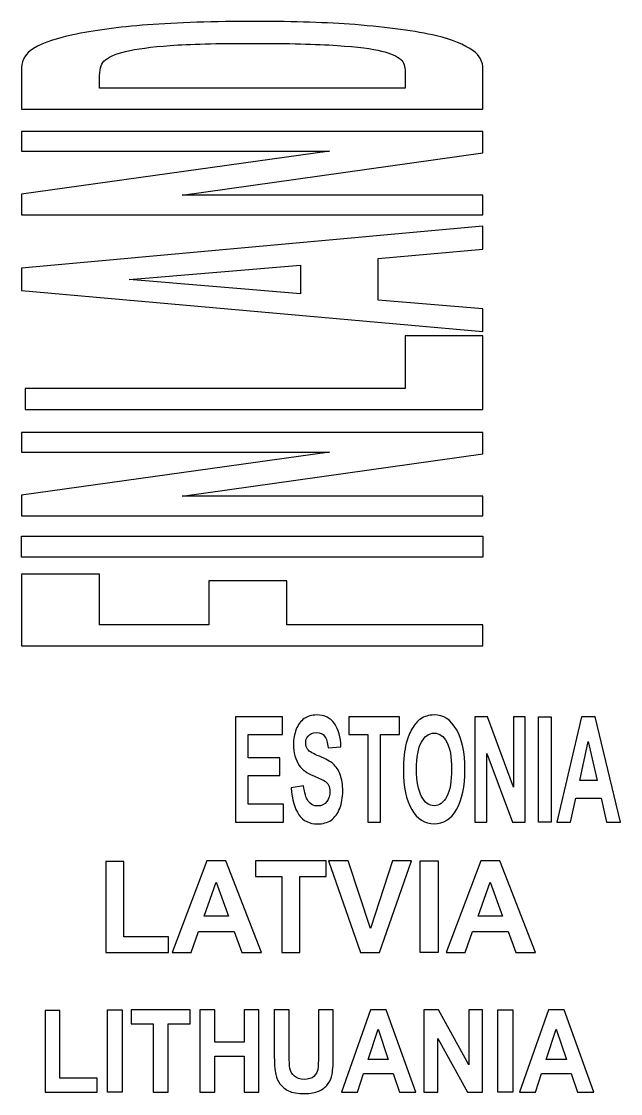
# Model space of a CAD drawing. Header units: centimetres. Extents: x -12.1 to 12.1, y -5 to 6.2.
# Drawn here: x -0.942 to -0.331, y 4.218 to 5.309 of the extents above; entities that cross this region are included whole.
import ezdxf

# ---------------------------------------------------------------- set-up
doc = ezdxf.new("R2010")
doc.units = ezdxf.units.CM
doc.header["$MEASUREMENT"] = 0
doc.layers.add('Layer 1', color=7, linetype='Continuous')

msp = doc.modelspace()

# ---------------------------------------------------------------- linework, layer by layer
at = {"layer": 'Layer 1', "color": 250}
for points, knots in [([(-0.94155, 5.21915), (-0.94155, 5.21915), (-0.94155, 5.25852), (-0.94155, 5.25852), (-0.94155, 5.25852), (-0.94155, 5.26741), (-0.93859, 5.27416), (-0.93259, 5.27879), (-0.93259, 5.27879), (-0.92447, 5.28508), (-0.91002, 5.29044), (-0.88929, 5.29489), (-0.88929, 5.29489), (-0.86855, 5.29937), (-0.84316, 5.30276), (-0.81314, 5.30509), (-0.81314, 5.30509), (-0.78312, 5.30741), (-0.74609, 5.30858), (-0.70206, 5.30858), (-0.70206, 5.30858), (-0.66339, 5.30858), (-0.63002, 5.3075), (-0.60203, 5.30532), (-0.60203, 5.30532), (-0.56781, 5.30263), (-0.54013, 5.29882), (-0.51896, 5.29388), (-0.51896, 5.29388), (-0.50291, 5.29015), (-0.49042, 5.28508), (-0.48145, 5.27873), (-0.48145, 5.27873), (-0.47481, 5.27398), (-0.47152, 5.26764), (-0.47152, 5.25969), (-0.47152, 5.25969), (-0.47152, 5.25969), (-0.47152, 5.21915), (-0.47152, 5.21915), (-0.47152, 5.21915), (-0.47152, 5.21915), (-0.94155, 5.21915), (-0.94155, 5.21915)], [0, 0, 0, 0, 0.0833333, 0.0833333, 0.0833333, 0.0833333, 0.1666667, 0.1666667, 0.1666667, 0.1666667, 0.25, 0.25, 0.25, 0.25, 0.3333333, 0.3333333, 0.3333333, 0.3333333, 0.4166667, 0.4166667, 0.4166667, 0.4166667, 0.5, 0.5, 0.5, 0.5, 0.5833333, 0.5833333, 0.5833333, 0.5833333, 0.6666667, 0.6666667, 0.6666667, 0.6666667, 0.75, 0.75, 0.75, 0.75, 0.8333333, 0.8333333, 0.8333333, 0.8333333, 1, 1, 1, 1]), ([(-0.86203, 5.24067), (-0.86203, 5.24067), (-0.55069, 5.24067), (-0.55069, 5.24067), (-0.55069, 5.24067), (-0.55069, 5.24067), (-0.55069, 5.25677), (-0.55069, 5.25677), (-0.55069, 5.25677), (-0.55069, 5.2628), (-0.55221, 5.26714), (-0.55521, 5.26979), (-0.55521, 5.26979), (-0.55906, 5.27328), (-0.56558, 5.27617), (-0.57475, 5.2785), (-0.57475, 5.2785), (-0.58395, 5.2808), (-0.59906, 5.28266), (-0.62014, 5.28412), (-0.62014, 5.28412), (-0.64117, 5.28561), (-0.66991, 5.2863), (-0.70625, 5.2863), (-0.70625, 5.2863), (-0.74259, 5.2863), (-0.77045, 5.28561), (-0.78993, 5.28412), (-0.78993, 5.28412), (-0.80935, 5.28266), (-0.82453, 5.28065), (-0.83542, 5.27804), (-0.83542, 5.27804), (-0.84631, 5.27541), (-0.85374, 5.27206), (-0.85758, 5.26804), (-0.85758, 5.26804), (-0.86055, 5.26505), (-0.86203, 5.25914), (-0.86203, 5.2504), (-0.86203, 5.2504), (-0.86203, 5.2504), (-0.86203, 5.24067), (-0.86203, 5.24067)], [0, 0, 0, 0, 0.0833333, 0.0833333, 0.0833333, 0.0833333, 0.1666667, 0.1666667, 0.1666667, 0.1666667, 0.25, 0.25, 0.25, 0.25, 0.3333333, 0.3333333, 0.3333333, 0.3333333, 0.4166667, 0.4166667, 0.4166667, 0.4166667, 0.5, 0.5, 0.5, 0.5, 0.5833333, 0.5833333, 0.5833333, 0.5833333, 0.6666667, 0.6666667, 0.6666667, 0.6666667, 0.75, 0.75, 0.75, 0.75, 0.8333333, 0.8333333, 0.8333333, 0.8333333, 1, 1, 1, 1]), ([(-0.47152, 5.11185), (-0.47152, 5.11185), (-0.94155, 5.11185), (-0.94155, 5.11185), (-0.94155, 5.11185), (-0.94155, 5.11185), (-0.94155, 5.13281), (-0.94155, 5.13281), (-0.94155, 5.13281), (-0.94155, 5.13281), (-0.62766, 5.17647), (-0.62766, 5.17647), (-0.62766, 5.17647), (-0.62766, 5.17647), (-0.94155, 5.17647), (-0.94155, 5.17647), (-0.94155, 5.17647), (-0.94155, 5.17647), (-0.94155, 5.19647), (-0.94155, 5.19647), (-0.94155, 5.19647), (-0.94155, 5.19647), (-0.47152, 5.19647), (-0.47152, 5.19647), (-0.47152, 5.19647), (-0.47152, 5.19647), (-0.47152, 5.17487), (-0.47152, 5.17487), (-0.47152, 5.17487), (-0.47152, 5.17487), (-0.77802, 5.13189), (-0.77802, 5.13189), (-0.77802, 5.13189), (-0.77802, 5.13189), (-0.47152, 5.13189), (-0.47152, 5.13189), (-0.47152, 5.13189), (-0.47152, 5.13189), (-0.47152, 5.11185), (-0.47152, 5.11185)], [0, 0, 0, 0, 0.0909091, 0.0909091, 0.0909091, 0.0909091, 0.1818182, 0.1818182, 0.1818182, 0.1818182, 0.2727273, 0.2727273, 0.2727273, 0.2727273, 0.3636364, 0.3636364, 0.3636364, 0.3636364, 0.4545455, 0.4545455, 0.4545455, 0.4545455, 0.5454545, 0.5454545, 0.5454545, 0.5454545, 0.6363636, 0.6363636, 0.6363636, 0.6363636, 0.7272727, 0.7272727, 0.7272727, 0.7272727, 0.8181818, 0.8181818, 0.8181818, 0.8181818, 1, 1, 1, 1]), ([(-0.47152, 5.10023), (-0.47152, 5.10023), (-0.47152, 5.07679), (-0.47152, 5.07679), (-0.47152, 5.07679), (-0.47152, 5.07679), (-0.5783, 5.06751), (-0.5783, 5.06751), (-0.5783, 5.06751), (-0.5783, 5.06751), (-0.5783, 5.02487), (-0.5783, 5.02487), (-0.5783, 5.02487), (-0.5783, 5.02487), (-0.47152, 5.01608), (-0.47152, 5.01608), (-0.47152, 5.01608), (-0.47152, 5.01608), (-0.47152, 4.99322), (-0.47152, 4.99322), (-0.47152, 4.99322), (-0.47152, 4.99322), (-0.94155, 5.03475), (-0.94155, 5.03475), (-0.94155, 5.03475), (-0.94155, 5.03475), (-0.94155, 5.05754), (-0.94155, 5.05754), (-0.94155, 5.05754), (-0.94155, 5.05754), (-0.47152, 5.10023), (-0.47152, 5.10023)], [0, 0, 0, 0, 0.1111111, 0.1111111, 0.1111111, 0.1111111, 0.2222222, 0.2222222, 0.2222222, 0.2222222, 0.3333333, 0.3333333, 0.3333333, 0.3333333, 0.4444444, 0.4444444, 0.4444444, 0.4444444, 0.5555556, 0.5555556, 0.5555556, 0.5555556, 0.6666667, 0.6666667, 0.6666667, 0.6666667, 0.7777778, 0.7777778, 0.7777778, 0.7777778, 1, 1, 1, 1]), ([(-0.65747, 5.06057), (-0.65747, 5.06057), (-0.83192, 5.0459), (-0.83192, 5.0459), (-0.83192, 5.0459), (-0.83192, 5.0459), (-0.65747, 5.03149), (-0.65747, 5.03149), (-0.65747, 5.03149), (-0.65747, 5.03149), (-0.65747, 5.06057), (-0.65747, 5.06057)], [0, 0, 0, 0, 0.25, 0.25, 0.25, 0.25, 0.5, 0.5, 0.5, 0.5, 1, 1, 1, 1]), ([(-0.47152, 4.91367), (-0.47152, 4.91367), (-0.93771, 4.91367), (-0.93771, 4.91367), (-0.93771, 4.91367), (-0.93771, 4.91367), (-0.93771, 4.93518), (-0.93771, 4.93518), (-0.93771, 4.93518), (-0.93771, 4.93518), (-0.55069, 4.93518), (-0.55069, 4.93518), (-0.55069, 4.93518), (-0.55069, 4.93518), (-0.55069, 4.98871), (-0.55069, 4.98871), (-0.55069, 4.98871), (-0.55069, 4.98871), (-0.47152, 4.98871), (-0.47152, 4.98871), (-0.47152, 4.98871), (-0.47152, 4.98871), (-0.47152, 4.91367), (-0.47152, 4.91367)], [0, 0, 0, 0, 0.1428571, 0.1428571, 0.1428571, 0.1428571, 0.2857143, 0.2857143, 0.2857143, 0.2857143, 0.4285714, 0.4285714, 0.4285714, 0.4285714, 0.5714286, 0.5714286, 0.5714286, 0.5714286, 0.7142857, 0.7142857, 0.7142857, 0.7142857, 1, 1, 1, 1]), ([(-0.47152, 4.80569), (-0.47152, 4.80569), (-0.94155, 4.80569), (-0.94155, 4.80569), (-0.94155, 4.80569), (-0.94155, 4.80569), (-0.94155, 4.82666), (-0.94155, 4.82666), (-0.94155, 4.82666), (-0.94155, 4.82666), (-0.62766, 4.87028), (-0.62766, 4.87028), (-0.62766, 4.87028), (-0.62766, 4.87028), (-0.94155, 4.87028), (-0.94155, 4.87028), (-0.94155, 4.87028), (-0.94155, 4.87028), (-0.94155, 4.89031), (-0.94155, 4.89031), (-0.94155, 4.89031), (-0.94155, 4.89031), (-0.47152, 4.89031), (-0.47152, 4.89031), (-0.47152, 4.89031), (-0.47152, 4.89031), (-0.47152, 4.86868), (-0.47152, 4.86868), (-0.47152, 4.86868), (-0.47152, 4.86868), (-0.77802, 4.8257), (-0.77802, 4.8257), (-0.77802, 4.8257), (-0.77802, 4.8257), (-0.47152, 4.8257), (-0.47152, 4.8257), (-0.47152, 4.8257), (-0.47152, 4.8257), (-0.47152, 4.80569), (-0.47152, 4.80569)], [0, 0, 0, 0, 0.0909091, 0.0909091, 0.0909091, 0.0909091, 0.1818182, 0.1818182, 0.1818182, 0.1818182, 0.2727273, 0.2727273, 0.2727273, 0.2727273, 0.3636364, 0.3636364, 0.3636364, 0.3636364, 0.4545455, 0.4545455, 0.4545455, 0.4545455, 0.5454545, 0.5454545, 0.5454545, 0.5454545, 0.6363636, 0.6363636, 0.6363636, 0.6363636, 0.7272727, 0.7272727, 0.7272727, 0.7272727, 0.8181818, 0.8181818, 0.8181818, 0.8181818, 1, 1, 1, 1]), ([(-0.94155, 4.76341), (-0.94155, 4.76341), (-0.47153, 4.76341), (-0.47153, 4.76341), (-0.47153, 4.76341), (-0.47153, 4.76341), (-0.47153, 4.78496), (-0.47153, 4.78496), (-0.47153, 4.78496), (-0.47153, 4.78496), (-0.94155, 4.78496), (-0.94155, 4.78496), (-0.94155, 4.78496), (-0.94155, 4.78496), (-0.94155, 4.76341), (-0.94155, 4.76341)], [0, 0, 0, 0, 0.2, 0.2, 0.2, 0.2, 0.4, 0.4, 0.4, 0.4, 0.6, 0.6, 0.6, 0.6, 1, 1, 1, 1]), ([(-0.47152, 4.67324), (-0.47152, 4.67324), (-0.94155, 4.67324), (-0.94155, 4.67324), (-0.94155, 4.67324), (-0.94155, 4.67324), (-0.94155, 4.74632), (-0.94155, 4.74632), (-0.94155, 4.74632), (-0.94155, 4.74632), (-0.86203, 4.74632), (-0.86203, 4.74632), (-0.86203, 4.74632), (-0.86203, 4.74632), (-0.86203, 4.69476), (-0.86203, 4.69476), (-0.86203, 4.69476), (-0.86203, 4.69476), (-0.75077, 4.69476), (-0.75077, 4.69476), (-0.75077, 4.69476), (-0.75077, 4.69476), (-0.75077, 4.73928), (-0.75077, 4.73928), (-0.75077, 4.73928), (-0.75077, 4.73928), (-0.67128, 4.73928), (-0.67128, 4.73928), (-0.67128, 4.73928), (-0.67128, 4.73928), (-0.67128, 4.69476), (-0.67128, 4.69476), (-0.67128, 4.69476), (-0.67128, 4.69476), (-0.47152, 4.69476), (-0.47152, 4.69476), (-0.47152, 4.69476), (-0.47152, 4.69476), (-0.47152, 4.67324), (-0.47152, 4.67324)], [0, 0, 0, 0, 0.0909091, 0.0909091, 0.0909091, 0.0909091, 0.1818182, 0.1818182, 0.1818182, 0.1818182, 0.2727273, 0.2727273, 0.2727273, 0.2727273, 0.3636364, 0.3636364, 0.3636364, 0.3636364, 0.4545455, 0.4545455, 0.4545455, 0.4545455, 0.5454545, 0.5454545, 0.5454545, 0.5454545, 0.6363636, 0.6363636, 0.6363636, 0.6363636, 0.7272727, 0.7272727, 0.7272727, 0.7272727, 0.8181818, 0.8181818, 0.8181818, 0.8181818, 1, 1, 1, 1]), ([(-0.72369, 4.49389), (-0.72369, 4.49389), (-0.72369, 4.6011), (-0.72369, 4.6011), (-0.72369, 4.6011), (-0.72369, 4.6011), (-0.67579, 4.6011), (-0.67579, 4.6011), (-0.67579, 4.6011), (-0.67579, 4.6011), (-0.67579, 4.58294), (-0.67579, 4.58294), (-0.67579, 4.58294), (-0.67579, 4.58294), (-0.71064, 4.58294), (-0.71064, 4.58294), (-0.71064, 4.58294), (-0.71064, 4.58294), (-0.71064, 4.55917), (-0.71064, 4.55917), (-0.71064, 4.55917), (-0.71064, 4.55917), (-0.67824, 4.55917), (-0.67824, 4.55917), (-0.67824, 4.55917), (-0.67824, 4.55917), (-0.67824, 4.54115), (-0.67824, 4.54115), (-0.67824, 4.54115), (-0.67824, 4.54115), (-0.71064, 4.54115), (-0.71064, 4.54115), (-0.71064, 4.54115), (-0.71064, 4.54115), (-0.71064, 4.51198), (-0.71064, 4.51198), (-0.71064, 4.51198), (-0.71064, 4.51198), (-0.6746, 4.51198), (-0.6746, 4.51198), (-0.6746, 4.51198), (-0.6746, 4.51198), (-0.6746, 4.49389), (-0.6746, 4.49389), (-0.6746, 4.49389), (-0.6746, 4.49389), (-0.72369, 4.49389), (-0.72369, 4.49389)], [0, 0, 0, 0, 0.0769231, 0.0769231, 0.0769231, 0.0769231, 0.1538462, 0.1538462, 0.1538462, 0.1538462, 0.2307692, 0.2307692, 0.2307692, 0.2307692, 0.3076923, 0.3076923, 0.3076923, 0.3076923, 0.3846154, 0.3846154, 0.3846154, 0.3846154, 0.4615385, 0.4615385, 0.4615385, 0.4615385, 0.5384615, 0.5384615, 0.5384615, 0.5384615, 0.6153846, 0.6153846, 0.6153846, 0.6153846, 0.6923077, 0.6923077, 0.6923077, 0.6923077, 0.7692308, 0.7692308, 0.7692308, 0.7692308, 0.8461538, 0.8461538, 0.8461538, 0.8461538, 1, 1, 1, 1]), ([(-0.66685, 4.52877), (-0.66685, 4.52877), (-0.65415, 4.53081), (-0.65415, 4.53081), (-0.65415, 4.53081), (-0.65337, 4.52374), (-0.65182, 4.51855), (-0.6495, 4.51526), (-0.6495, 4.51526), (-0.64717, 4.51194), (-0.64399, 4.51028), (-0.64006, 4.51028), (-0.64006, 4.51028), (-0.63584, 4.51028), (-0.63269, 4.51175), (-0.63057, 4.51471), (-0.63057, 4.51471), (-0.62844, 4.51766), (-0.62737, 4.52111), (-0.62737, 4.52505), (-0.62737, 4.52505), (-0.62737, 4.52758), (-0.62783, 4.52974), (-0.62874, 4.53151), (-0.62874, 4.53151), (-0.6296, 4.53329), (-0.63118, 4.53483), (-0.63343, 4.53614), (-0.63343, 4.53614), (-0.63494, 4.53704), (-0.63843, 4.53859), (-0.64384, 4.54083), (-0.64384, 4.54083), (-0.65083, 4.54371), (-0.65573, 4.54724), (-0.65855, 4.55143), (-0.65855, 4.55143), (-0.66251, 4.55734), (-0.66449, 4.56453), (-0.66449, 4.57297), (-0.66449, 4.57297), (-0.66449, 4.57846), (-0.66356, 4.58358), (-0.6617, 4.58829), (-0.6617, 4.58829), (-0.65983, 4.59307), (-0.65718, 4.59668), (-0.65363, 4.59918), (-0.65363, 4.59918), (-0.65013, 4.60166), (-0.64591, 4.60291), (-0.64094, 4.60291), (-0.64094, 4.60291), (-0.63284, 4.60291), (-0.62676, 4.59994), (-0.62265, 4.59409), (-0.62265, 4.59409), (-0.61854, 4.58815), (-0.61641, 4.58029), (-0.61618, 4.57045), (-0.61618, 4.57045), (-0.61618, 4.57045), (-0.62926, 4.56948), (-0.62926, 4.56948), (-0.62926, 4.56948), (-0.62981, 4.57499), (-0.63097, 4.57895), (-0.63284, 4.58139), (-0.63284, 4.58139), (-0.63465, 4.58378), (-0.63738, 4.585), (-0.64108, 4.585), (-0.64108, 4.585), (-0.64487, 4.585), (-0.6478, 4.5837), (-0.64996, 4.58113), (-0.64996, 4.58113), (-0.65133, 4.57947), (-0.65203, 4.57723), (-0.65203, 4.57446), (-0.65203, 4.57446), (-0.65203, 4.57193), (-0.65136, 4.56975), (-0.65007, 4.56797), (-0.65007, 4.56797), (-0.64845, 4.56567), (-0.64449, 4.56328), (-0.63811, 4.56081), (-0.63811, 4.56081), (-0.63179, 4.5583), (-0.6271, 4.55571), (-0.62405, 4.55309), (-0.62405, 4.55309), (-0.62102, 4.55041), (-0.61866, 4.5468), (-0.61691, 4.5422), (-0.61691, 4.5422), (-0.61519, 4.53757), (-0.61435, 4.53189), (-0.61435, 4.52511), (-0.61435, 4.52511), (-0.61435, 4.51896), (-0.61536, 4.51322), (-0.61744, 4.50787), (-0.61744, 4.50787), (-0.61948, 4.50251), (-0.62239, 4.49852), (-0.62614, 4.4959), (-0.62614, 4.4959), (-0.6299, 4.49331), (-0.63456, 4.492), (-0.64021, 4.492), (-0.64021, 4.492), (-0.64833, 4.492), (-0.65462, 4.49515), (-0.65901, 4.5014), (-0.65901, 4.5014), (-0.66339, 4.50767), (-0.66598, 4.5168), (-0.66685, 4.52877)], [0, 0, 0, 0, 0.0322581, 0.0322581, 0.0322581, 0.0322581, 0.0645161, 0.0645161, 0.0645161, 0.0645161, 0.0967742, 0.0967742, 0.0967742, 0.0967742, 0.1290323, 0.1290323, 0.1290323, 0.1290323, 0.1612903, 0.1612903, 0.1612903, 0.1612903, 0.1935484, 0.1935484, 0.1935484, 0.1935484, 0.2258065, 0.2258065, 0.2258065, 0.2258065, 0.2580645, 0.2580645, 0.2580645, 0.2580645, 0.2903226, 0.2903226, 0.2903226, 0.2903226, 0.3225806, 0.3225806, 0.3225806, 0.3225806, 0.3548387, 0.3548387, 0.3548387, 0.3548387, 0.3870968, 0.3870968, 0.3870968, 0.3870968, 0.4193548, 0.4193548, 0.4193548, 0.4193548, 0.4516129, 0.4516129, 0.4516129, 0.4516129, 0.483871, 0.483871, 0.483871, 0.483871, 0.516129, 0.516129, 0.516129, 0.516129, 0.5483871, 0.5483871, 0.5483871, 0.5483871, 0.5806452, 0.5806452, 0.5806452, 0.5806452, 0.6129032, 0.6129032, 0.6129032, 0.6129032, 0.6451613, 0.6451613, 0.6451613, 0.6451613, 0.6774194, 0.6774194, 0.6774194, 0.6774194, 0.7096774, 0.7096774, 0.7096774, 0.7096774, 0.7419355, 0.7419355, 0.7419355, 0.7419355, 0.7741935, 0.7741935, 0.7741935, 0.7741935, 0.8064516, 0.8064516, 0.8064516, 0.8064516, 0.8387097, 0.8387097, 0.8387097, 0.8387097, 0.8709677, 0.8709677, 0.8709677, 0.8709677, 0.9032258, 0.9032258, 0.9032258, 0.9032258, 0.9354839, 0.9354839, 0.9354839, 0.9354839, 1, 1, 1, 1]), ([(-0.58884, 4.49389), (-0.58884, 4.49389), (-0.58884, 4.58294), (-0.58884, 4.58294), (-0.58884, 4.58294), (-0.58884, 4.58294), (-0.608, 4.58294), (-0.608, 4.58294), (-0.608, 4.58294), (-0.608, 4.58294), (-0.608, 4.6011), (-0.608, 4.6011), (-0.608, 4.6011), (-0.608, 4.6011), (-0.55669, 4.6011), (-0.55669, 4.6011), (-0.55669, 4.6011), (-0.55669, 4.6011), (-0.55669, 4.58294), (-0.55669, 4.58294), (-0.55669, 4.58294), (-0.55669, 4.58294), (-0.57579, 4.58294), (-0.57579, 4.58294), (-0.57579, 4.58294), (-0.57579, 4.58294), (-0.57579, 4.49389), (-0.57579, 4.49389), (-0.57579, 4.49389), (-0.57579, 4.49389), (-0.58884, 4.49389), (-0.58884, 4.49389)], [0, 0, 0, 0, 0.1111111, 0.1111111, 0.1111111, 0.1111111, 0.2222222, 0.2222222, 0.2222222, 0.2222222, 0.3333333, 0.3333333, 0.3333333, 0.3333333, 0.4444444, 0.4444444, 0.4444444, 0.4444444, 0.5555556, 0.5555556, 0.5555556, 0.5555556, 0.6666667, 0.6666667, 0.6666667, 0.6666667, 0.7777778, 0.7777778, 0.7777778, 0.7777778, 1, 1, 1, 1]), ([(-0.55258, 4.54683), (-0.55258, 4.55775), (-0.55159, 4.56692), (-0.54962, 4.57432), (-0.54962, 4.57432), (-0.54816, 4.57976), (-0.54618, 4.58465), (-0.54359, 4.58902), (-0.54359, 4.58902), (-0.54109, 4.59336), (-0.53832, 4.59656), (-0.53529, 4.59866), (-0.53529, 4.59866), (-0.53125, 4.60148), (-0.52662, 4.60291), (-0.52137, 4.60291), (-0.52137, 4.60291), (-0.51182, 4.60291), (-0.50422, 4.59799), (-0.49851, 4.5882), (-0.49851, 4.5882), (-0.49283, 4.5784), (-0.48995, 4.56479), (-0.48995, 4.54735), (-0.48995, 4.54735), (-0.48995, 4.53005), (-0.49277, 4.51649), (-0.49843, 4.50673), (-0.49843, 4.50673), (-0.50413, 4.49695), (-0.5117, 4.49208), (-0.52117, 4.49208), (-0.52117, 4.49208), (-0.53078, 4.49208), (-0.5384, 4.49695), (-0.54406, 4.50668), (-0.54406, 4.50668), (-0.54974, 4.5164), (-0.55258, 4.52976), (-0.55258, 4.54683)], [0, 0, 0, 0, 0.0909091, 0.0909091, 0.0909091, 0.0909091, 0.1818182, 0.1818182, 0.1818182, 0.1818182, 0.2727273, 0.2727273, 0.2727273, 0.2727273, 0.3636364, 0.3636364, 0.3636364, 0.3636364, 0.4545455, 0.4545455, 0.4545455, 0.4545455, 0.5454545, 0.5454545, 0.5454545, 0.5454545, 0.6363636, 0.6363636, 0.6363636, 0.6363636, 0.7272727, 0.7272727, 0.7272727, 0.7272727, 0.8181818, 0.8181818, 0.8181818, 0.8181818, 1, 1, 1, 1]), ([(-0.47967, 4.49389), (-0.47967, 4.49389), (-0.47967, 4.6011), (-0.47967, 4.6011), (-0.47967, 4.6011), (-0.47967, 4.6011), (-0.46698, 4.6011), (-0.46698, 4.6011), (-0.46698, 4.6011), (-0.46698, 4.6011), (-0.44057, 4.5295), (-0.44057, 4.5295), (-0.44057, 4.5295), (-0.44057, 4.5295), (-0.44057, 4.6011), (-0.44057, 4.6011), (-0.44057, 4.6011), (-0.44057, 4.6011), (-0.42842, 4.6011), (-0.42842, 4.6011), (-0.42842, 4.6011), (-0.42842, 4.6011), (-0.42842, 4.49389), (-0.42842, 4.49389), (-0.42842, 4.49389), (-0.42842, 4.49389), (-0.44152, 4.49389), (-0.44152, 4.49389), (-0.44152, 4.49389), (-0.44152, 4.49389), (-0.46753, 4.56378), (-0.46753, 4.56378), (-0.46753, 4.56378), (-0.46753, 4.56378), (-0.46753, 4.49389), (-0.46753, 4.49389), (-0.46753, 4.49389), (-0.46753, 4.49389), (-0.47967, 4.49389), (-0.47967, 4.49389)], [0, 0, 0, 0, 0.0909091, 0.0909091, 0.0909091, 0.0909091, 0.1818182, 0.1818182, 0.1818182, 0.1818182, 0.2727273, 0.2727273, 0.2727273, 0.2727273, 0.3636364, 0.3636364, 0.3636364, 0.3636364, 0.4545455, 0.4545455, 0.4545455, 0.4545455, 0.5454545, 0.5454545, 0.5454545, 0.5454545, 0.6363636, 0.6363636, 0.6363636, 0.6363636, 0.7272727, 0.7272727, 0.7272727, 0.7272727, 0.8181818, 0.8181818, 0.8181818, 0.8181818, 1, 1, 1, 1]), ([(-0.41509, 4.49389), (-0.41509, 4.49389), (-0.40202, 4.49389), (-0.40202, 4.49389), (-0.40202, 4.49389), (-0.40202, 4.49389), (-0.40202, 4.60109), (-0.40202, 4.60109), (-0.40202, 4.60109), (-0.40202, 4.60109), (-0.41509, 4.60109), (-0.41509, 4.60109), (-0.41509, 4.60109), (-0.41509, 4.60109), (-0.41509, 4.49389), (-0.41509, 4.49389)], [0, 0, 0, 0, 0.2, 0.2, 0.2, 0.2, 0.4, 0.4, 0.4, 0.4, 0.6, 0.6, 0.6, 0.6, 1, 1, 1, 1]), ([(-0.3314, 4.49389), (-0.3314, 4.49389), (-0.34558, 4.49389), (-0.34558, 4.49389), (-0.34558, 4.49389), (-0.34558, 4.49389), (-0.3512, 4.51823), (-0.3512, 4.51823), (-0.3512, 4.51823), (-0.3512, 4.51823), (-0.377, 4.51823), (-0.377, 4.51823), (-0.377, 4.51823), (-0.377, 4.51823), (-0.38236, 4.49389), (-0.38236, 4.49389), (-0.38236, 4.49389), (-0.38236, 4.49389), (-0.39619, 4.49389), (-0.39619, 4.49389), (-0.39619, 4.49389), (-0.39619, 4.49389), (-0.37106, 4.6011), (-0.37106, 4.6011), (-0.37106, 4.6011), (-0.37106, 4.6011), (-0.35726, 4.6011), (-0.35726, 4.6011), (-0.35726, 4.6011), (-0.35726, 4.6011), (-0.3314, 4.49389), (-0.3314, 4.49389)], [0, 0, 0, 0, 0.1111111, 0.1111111, 0.1111111, 0.1111111, 0.2222222, 0.2222222, 0.2222222, 0.2222222, 0.3333333, 0.3333333, 0.3333333, 0.3333333, 0.4444444, 0.4444444, 0.4444444, 0.4444444, 0.5555556, 0.5555556, 0.5555556, 0.5555556, 0.6666667, 0.6666667, 0.6666667, 0.6666667, 0.7777778, 0.7777778, 0.7777778, 0.7777778, 1, 1, 1, 1]), ([(-0.53916, 4.54756), (-0.53916, 4.53544), (-0.53745, 4.52624), (-0.53409, 4.51998), (-0.53409, 4.51998), (-0.53072, 4.51369), (-0.52643, 4.51057), (-0.52123, 4.51057), (-0.52123, 4.51057), (-0.51604, 4.51057), (-0.51176, 4.51369), (-0.50844, 4.51989), (-0.50844, 4.51989), (-0.50506, 4.5261), (-0.50346, 4.53544), (-0.50346, 4.54785), (-0.50346, 4.54785), (-0.50346, 4.56014), (-0.50504, 4.56928), (-0.50832, 4.57534), (-0.50832, 4.57534), (-0.51153, 4.58139), (-0.51584, 4.58442), (-0.52123, 4.58442), (-0.52123, 4.58442), (-0.52662, 4.58442), (-0.53092, 4.58136), (-0.53421, 4.57522), (-0.53421, 4.57522), (-0.53754, 4.5691), (-0.53916, 4.5599), (-0.53916, 4.54756)], [0, 0, 0, 0, 0.1111111, 0.1111111, 0.1111111, 0.1111111, 0.2222222, 0.2222222, 0.2222222, 0.2222222, 0.3333333, 0.3333333, 0.3333333, 0.3333333, 0.4444444, 0.4444444, 0.4444444, 0.4444444, 0.5555556, 0.5555556, 0.5555556, 0.5555556, 0.6666667, 0.6666667, 0.6666667, 0.6666667, 0.7777778, 0.7777778, 0.7777778, 0.7777778, 1, 1, 1, 1]), ([(-0.35539, 4.53632), (-0.35539, 4.53632), (-0.36427, 4.57606), (-0.36427, 4.57606), (-0.36427, 4.57606), (-0.36427, 4.57606), (-0.37301, 4.53632), (-0.37301, 4.53632), (-0.37301, 4.53632), (-0.37301, 4.53632), (-0.35539, 4.53632), (-0.35539, 4.53632)], [0, 0, 0, 0, 0.25, 0.25, 0.25, 0.25, 0.5, 0.5, 0.5, 0.5, 1, 1, 1, 1]), ([(-0.85563, 4.36128), (-0.85563, 4.36128), (-0.85563, 4.45365), (-0.85563, 4.45365), (-0.85563, 4.45365), (-0.85563, 4.45365), (-0.83731, 4.45365), (-0.83731, 4.45365), (-0.83731, 4.45365), (-0.83731, 4.45365), (-0.83731, 4.37698), (-0.83731, 4.37698), (-0.83731, 4.37698), (-0.83731, 4.37698), (-0.79183, 4.37698), (-0.79183, 4.37698), (-0.79183, 4.37698), (-0.79183, 4.37698), (-0.79183, 4.36128), (-0.79183, 4.36128), (-0.79183, 4.36128), (-0.79183, 4.36128), (-0.85563, 4.36128), (-0.85563, 4.36128)], [0, 0, 0, 0, 0.1428571, 0.1428571, 0.1428571, 0.1428571, 0.2857143, 0.2857143, 0.2857143, 0.2857143, 0.4285714, 0.4285714, 0.4285714, 0.4285714, 0.5714286, 0.5714286, 0.5714286, 0.5714286, 0.7142857, 0.7142857, 0.7142857, 0.7142857, 1, 1, 1, 1]), ([(-0.69705, 4.36128), (-0.69705, 4.36128), (-0.71693, 4.36128), (-0.71693, 4.36128), (-0.71693, 4.36128), (-0.71693, 4.36128), (-0.72488, 4.38243), (-0.72488, 4.38243), (-0.72488, 4.38243), (-0.72488, 4.38243), (-0.76108, 4.38243), (-0.76108, 4.38243), (-0.76108, 4.38243), (-0.76108, 4.38243), (-0.76859, 4.36128), (-0.76859, 4.36128), (-0.76859, 4.36128), (-0.76859, 4.36128), (-0.78798, 4.36128), (-0.78798, 4.36128), (-0.78798, 4.36128), (-0.78798, 4.36128), (-0.75269, 4.45444), (-0.75269, 4.45444), (-0.75269, 4.45444), (-0.75269, 4.45444), (-0.73333, 4.45444), (-0.73333, 4.45444), (-0.73333, 4.45444), (-0.73333, 4.45444), (-0.69705, 4.36128), (-0.69705, 4.36128)], [0, 0, 0, 0, 0.1111111, 0.1111111, 0.1111111, 0.1111111, 0.2222222, 0.2222222, 0.2222222, 0.2222222, 0.3333333, 0.3333333, 0.3333333, 0.3333333, 0.4444444, 0.4444444, 0.4444444, 0.4444444, 0.5555556, 0.5555556, 0.5555556, 0.5555556, 0.6666667, 0.6666667, 0.6666667, 0.6666667, 0.7777778, 0.7777778, 0.7777778, 0.7777778, 1, 1, 1, 1]), ([(-0.67637, 4.36128), (-0.67637, 4.36128), (-0.67637, 4.43865), (-0.67637, 4.43865), (-0.67637, 4.43865), (-0.67637, 4.43865), (-0.70325, 4.43865), (-0.70325, 4.43865), (-0.70325, 4.43865), (-0.70325, 4.43865), (-0.70325, 4.45444), (-0.70325, 4.45444), (-0.70325, 4.45444), (-0.70325, 4.45444), (-0.6312, 4.45444), (-0.6312, 4.45444), (-0.6312, 4.45444), (-0.6312, 4.45444), (-0.6312, 4.43865), (-0.6312, 4.43865), (-0.6312, 4.43865), (-0.6312, 4.43865), (-0.65806, 4.43865), (-0.65806, 4.43865), (-0.65806, 4.43865), (-0.65806, 4.43865), (-0.65806, 4.36128), (-0.65806, 4.36128), (-0.65806, 4.36128), (-0.65806, 4.36128), (-0.67637, 4.36128), (-0.67637, 4.36128)], [0, 0, 0, 0, 0.1111111, 0.1111111, 0.1111111, 0.1111111, 0.2222222, 0.2222222, 0.2222222, 0.2222222, 0.3333333, 0.3333333, 0.3333333, 0.3333333, 0.4444444, 0.4444444, 0.4444444, 0.4444444, 0.5555556, 0.5555556, 0.5555556, 0.5555556, 0.6666667, 0.6666667, 0.6666667, 0.6666667, 0.7777778, 0.7777778, 0.7777778, 0.7777778, 1, 1, 1, 1]), ([(-0.5963, 4.36128), (-0.5963, 4.36128), (-0.6287, 4.45444), (-0.6287, 4.45444), (-0.6287, 4.45444), (-0.6287, 4.45444), (-0.60882, 4.45444), (-0.60882, 4.45444), (-0.60882, 4.45444), (-0.60882, 4.45444), (-0.5859, 4.38548), (-0.5859, 4.38548), (-0.5859, 4.38548), (-0.5859, 4.38548), (-0.56369, 4.45444), (-0.56369, 4.45444), (-0.56369, 4.45444), (-0.56369, 4.45444), (-0.54429, 4.45444), (-0.54429, 4.45444), (-0.54429, 4.45444), (-0.54429, 4.45444), (-0.57675, 4.36128), (-0.57675, 4.36128), (-0.57675, 4.36128), (-0.57675, 4.36128), (-0.5963, 4.36128), (-0.5963, 4.36128)], [0, 0, 0, 0, 0.125, 0.125, 0.125, 0.125, 0.25, 0.25, 0.25, 0.25, 0.375, 0.375, 0.375, 0.375, 0.5, 0.5, 0.5, 0.5, 0.625, 0.625, 0.625, 0.625, 0.75, 0.75, 0.75, 0.75, 1, 1, 1, 1]), ([(-0.53552, 4.36128), (-0.53552, 4.36128), (-0.51717, 4.36128), (-0.51717, 4.36128), (-0.51717, 4.36128), (-0.51717, 4.36128), (-0.51717, 4.45442), (-0.51717, 4.45442), (-0.51717, 4.45442), (-0.51717, 4.45442), (-0.53552, 4.45442), (-0.53552, 4.45442), (-0.53552, 4.45442), (-0.53552, 4.45442), (-0.53552, 4.36128), (-0.53552, 4.36128)], [0, 0, 0, 0, 0.2, 0.2, 0.2, 0.2, 0.4, 0.4, 0.4, 0.4, 0.6, 0.6, 0.6, 0.6, 1, 1, 1, 1]), ([(-0.41806, 4.36128), (-0.41806, 4.36128), (-0.43795, 4.36128), (-0.43795, 4.36128), (-0.43795, 4.36128), (-0.43795, 4.36128), (-0.44584, 4.38243), (-0.44584, 4.38243), (-0.44584, 4.38243), (-0.44584, 4.38243), (-0.48206, 4.38243), (-0.48206, 4.38243), (-0.48206, 4.38243), (-0.48206, 4.38243), (-0.48957, 4.36128), (-0.48957, 4.36128), (-0.48957, 4.36128), (-0.48957, 4.36128), (-0.50897, 4.36128), (-0.50897, 4.36128), (-0.50897, 4.36128), (-0.50897, 4.36128), (-0.47367, 4.45444), (-0.47367, 4.45444), (-0.47367, 4.45444), (-0.47367, 4.45444), (-0.45431, 4.45444), (-0.45431, 4.45444), (-0.45431, 4.45444), (-0.45431, 4.45444), (-0.41806, 4.36128), (-0.41806, 4.36128)], [0, 0, 0, 0, 0.1111111, 0.1111111, 0.1111111, 0.1111111, 0.2222222, 0.2222222, 0.2222222, 0.2222222, 0.3333333, 0.3333333, 0.3333333, 0.3333333, 0.4444444, 0.4444444, 0.4444444, 0.4444444, 0.5555556, 0.5555556, 0.5555556, 0.5555556, 0.6666667, 0.6666667, 0.6666667, 0.6666667, 0.7777778, 0.7777778, 0.7777778, 0.7777778, 1, 1, 1, 1]), ([(-0.73071, 4.39812), (-0.73071, 4.39812), (-0.74323, 4.43269), (-0.74323, 4.43269), (-0.74323, 4.43269), (-0.74323, 4.43269), (-0.75545, 4.39812), (-0.75545, 4.39812), (-0.75545, 4.39812), (-0.75545, 4.39812), (-0.73071, 4.39812), (-0.73071, 4.39812)], [0, 0, 0, 0, 0.25, 0.25, 0.25, 0.25, 0.5, 0.5, 0.5, 0.5, 1, 1, 1, 1]), ([(-0.45172, 4.39812), (-0.45172, 4.39812), (-0.46421, 4.43269), (-0.46421, 4.43269), (-0.46421, 4.43269), (-0.46421, 4.43269), (-0.47644, 4.39812), (-0.47644, 4.39812), (-0.47644, 4.39812), (-0.47644, 4.39812), (-0.45172, 4.39812), (-0.45172, 4.39812)], [0, 0, 0, 0, 0.25, 0.25, 0.25, 0.25, 0.5, 0.5, 0.5, 0.5, 1, 1, 1, 1]), ([(-0.91751, 4.21909), (-0.91751, 4.21909), (-0.91751, 4.30217), (-0.91751, 4.30217), (-0.91751, 4.30217), (-0.91751, 4.30217), (-0.90228, 4.30217), (-0.90228, 4.30217), (-0.90228, 4.30217), (-0.90228, 4.30217), (-0.90228, 4.23319), (-0.90228, 4.23319), (-0.90228, 4.23319), (-0.90228, 4.23319), (-0.86442, 4.23319), (-0.86442, 4.23319), (-0.86442, 4.23319), (-0.86442, 4.23319), (-0.86442, 4.21909), (-0.86442, 4.21909), (-0.86442, 4.21909), (-0.86442, 4.21909), (-0.91751, 4.21909), (-0.91751, 4.21909)], [0, 0, 0, 0, 0.1428571, 0.1428571, 0.1428571, 0.1428571, 0.2857143, 0.2857143, 0.2857143, 0.2857143, 0.4285714, 0.4285714, 0.4285714, 0.4285714, 0.5714286, 0.5714286, 0.5714286, 0.5714286, 0.7142857, 0.7142857, 0.7142857, 0.7142857, 1, 1, 1, 1]), ([(-0.85403, 4.21909), (-0.85403, 4.21909), (-0.8388, 4.21909), (-0.8388, 4.21909), (-0.8388, 4.21909), (-0.8388, 4.21909), (-0.8388, 4.30286), (-0.8388, 4.30286), (-0.8388, 4.30286), (-0.8388, 4.30286), (-0.85403, 4.30286), (-0.85403, 4.30286), (-0.85403, 4.30286), (-0.85403, 4.30286), (-0.85403, 4.21909), (-0.85403, 4.21909)], [0, 0, 0, 0, 0.2, 0.2, 0.2, 0.2, 0.4, 0.4, 0.4, 0.4, 0.6, 0.6, 0.6, 0.6, 1, 1, 1, 1]), ([(-0.80732, 4.21909), (-0.80732, 4.21909), (-0.80732, 4.28866), (-0.80732, 4.28866), (-0.80732, 4.28866), (-0.80732, 4.28866), (-0.82968, 4.28866), (-0.82968, 4.28866), (-0.82968, 4.28866), (-0.82968, 4.28866), (-0.82968, 4.30284), (-0.82968, 4.30284), (-0.82968, 4.30284), (-0.82968, 4.30284), (-0.76978, 4.30284), (-0.76978, 4.30284), (-0.76978, 4.30284), (-0.76978, 4.30284), (-0.76978, 4.28866), (-0.76978, 4.28866), (-0.76978, 4.28866), (-0.76978, 4.28866), (-0.79209, 4.28866), (-0.79209, 4.28866), (-0.79209, 4.28866), (-0.79209, 4.28866), (-0.79209, 4.21909), (-0.79209, 4.21909), (-0.79209, 4.21909), (-0.79209, 4.21909), (-0.80732, 4.21909), (-0.80732, 4.21909)], [0, 0, 0, 0, 0.1111111, 0.1111111, 0.1111111, 0.1111111, 0.2222222, 0.2222222, 0.2222222, 0.2222222, 0.3333333, 0.3333333, 0.3333333, 0.3333333, 0.4444444, 0.4444444, 0.4444444, 0.4444444, 0.5555556, 0.5555556, 0.5555556, 0.5555556, 0.6666667, 0.6666667, 0.6666667, 0.6666667, 0.7777778, 0.7777778, 0.7777778, 0.7777778, 1, 1, 1, 1]), ([(-0.75989, 4.21909), (-0.75989, 4.21909), (-0.75989, 4.30284), (-0.75989, 4.30284), (-0.75989, 4.30284), (-0.75989, 4.30284), (-0.74468, 4.30284), (-0.74468, 4.30284), (-0.74468, 4.30284), (-0.74468, 4.30284), (-0.74468, 4.26988), (-0.74468, 4.26988), (-0.74468, 4.26988), (-0.74468, 4.26988), (-0.71487, 4.26988), (-0.71487, 4.26988), (-0.71487, 4.26988), (-0.71487, 4.26988), (-0.71487, 4.30284), (-0.71487, 4.30284), (-0.71487, 4.30284), (-0.71487, 4.30284), (-0.69966, 4.30284), (-0.69966, 4.30284), (-0.69966, 4.30284), (-0.69966, 4.30284), (-0.69966, 4.21909), (-0.69966, 4.21909), (-0.69966, 4.21909), (-0.69966, 4.21909), (-0.71487, 4.21909), (-0.71487, 4.21909), (-0.71487, 4.21909), (-0.71487, 4.21909), (-0.71487, 4.2557), (-0.71487, 4.2557), (-0.71487, 4.2557), (-0.71487, 4.2557), (-0.74468, 4.2557), (-0.74468, 4.2557), (-0.74468, 4.2557), (-0.74468, 4.2557), (-0.74468, 4.21909), (-0.74468, 4.21909), (-0.74468, 4.21909), (-0.74468, 4.21909), (-0.75989, 4.21909), (-0.75989, 4.21909)], [0, 0, 0, 0, 0.0769231, 0.0769231, 0.0769231, 0.0769231, 0.1538462, 0.1538462, 0.1538462, 0.1538462, 0.2307692, 0.2307692, 0.2307692, 0.2307692, 0.3076923, 0.3076923, 0.3076923, 0.3076923, 0.3846154, 0.3846154, 0.3846154, 0.3846154, 0.4615385, 0.4615385, 0.4615385, 0.4615385, 0.5384615, 0.5384615, 0.5384615, 0.5384615, 0.6153846, 0.6153846, 0.6153846, 0.6153846, 0.6923077, 0.6923077, 0.6923077, 0.6923077, 0.7692308, 0.7692308, 0.7692308, 0.7692308, 0.8461538, 0.8461538, 0.8461538, 0.8461538, 1, 1, 1, 1]), ([(-0.68403, 4.30284), (-0.68403, 4.30284), (-0.6688, 4.30284), (-0.6688, 4.30284), (-0.6688, 4.30284), (-0.6688, 4.30284), (-0.6688, 4.25748), (-0.6688, 4.25748), (-0.6688, 4.25748), (-0.6688, 4.25029), (-0.66865, 4.24562), (-0.66825, 4.24347), (-0.66825, 4.24347), (-0.66758, 4.24006), (-0.66604, 4.23733), (-0.66359, 4.23523), (-0.66359, 4.23523), (-0.66114, 4.23316), (-0.65779, 4.23211), (-0.65354, 4.23211), (-0.65354, 4.23211), (-0.64923, 4.23211), (-0.64597, 4.2331), (-0.64378, 4.23506), (-0.64378, 4.23506), (-0.64157, 4.23701), (-0.64027, 4.23942), (-0.63983, 4.24227), (-0.63983, 4.24227), (-0.63936, 4.24513), (-0.63913, 4.24991), (-0.63913, 4.25652), (-0.63913, 4.25652), (-0.63913, 4.25652), (-0.63913, 4.30284), (-0.63913, 4.30284), (-0.63913, 4.30284), (-0.63913, 4.30284), (-0.62392, 4.30284), (-0.62392, 4.30284), (-0.62392, 4.30284), (-0.62392, 4.30284), (-0.62392, 4.25885), (-0.62392, 4.25885), (-0.62392, 4.25885), (-0.62392, 4.2488), (-0.62434, 4.24169), (-0.62515, 4.23753), (-0.62515, 4.23753), (-0.62596, 4.23339), (-0.62751, 4.2299), (-0.62969, 4.22702), (-0.62969, 4.22702), (-0.63194, 4.22416), (-0.63488, 4.22189), (-0.63858, 4.2202), (-0.63858, 4.2202), (-0.64231, 4.21852), (-0.64714, 4.21767), (-0.65308, 4.21767), (-0.65308, 4.21767), (-0.6603, 4.21767), (-0.66574, 4.21857), (-0.66947, 4.22044), (-0.66947, 4.22044), (-0.67317, 4.22227), (-0.67611, 4.22466), (-0.67826, 4.22763), (-0.67826, 4.22763), (-0.68045, 4.23057), (-0.68184, 4.23369), (-0.68255, 4.23691), (-0.68255, 4.23691), (-0.68354, 4.24169), (-0.68403, 4.2488), (-0.68403, 4.25818), (-0.68403, 4.25818), (-0.68403, 4.25818), (-0.68403, 4.30284), (-0.68403, 4.30284)], [0, 0, 0, 0, 0.047619, 0.047619, 0.047619, 0.047619, 0.0952381, 0.0952381, 0.0952381, 0.0952381, 0.1428571, 0.1428571, 0.1428571, 0.1428571, 0.1904762, 0.1904762, 0.1904762, 0.1904762, 0.2380952, 0.2380952, 0.2380952, 0.2380952, 0.2857143, 0.2857143, 0.2857143, 0.2857143, 0.3333333, 0.3333333, 0.3333333, 0.3333333, 0.3809524, 0.3809524, 0.3809524, 0.3809524, 0.4285714, 0.4285714, 0.4285714, 0.4285714, 0.4761905, 0.4761905, 0.4761905, 0.4761905, 0.5238095, 0.5238095, 0.5238095, 0.5238095, 0.5714286, 0.5714286, 0.5714286, 0.5714286, 0.6190476, 0.6190476, 0.6190476, 0.6190476, 0.6666667, 0.6666667, 0.6666667, 0.6666667, 0.7142857, 0.7142857, 0.7142857, 0.7142857, 0.7619048, 0.7619048, 0.7619048, 0.7619048, 0.8095238, 0.8095238, 0.8095238, 0.8095238, 0.8571429, 0.8571429, 0.8571429, 0.8571429, 0.9047619, 0.9047619, 0.9047619, 0.9047619, 1, 1, 1, 1]), ([(-0.53992, 4.21909), (-0.53992, 4.21909), (-0.55649, 4.21909), (-0.55649, 4.21909), (-0.55649, 4.21909), (-0.55649, 4.21909), (-0.56307, 4.23811), (-0.56307, 4.23811), (-0.56307, 4.23811), (-0.56307, 4.23811), (-0.59321, 4.23811), (-0.59321, 4.23811), (-0.59321, 4.23811), (-0.59321, 4.23811), (-0.59941, 4.21909), (-0.59941, 4.21909), (-0.59941, 4.21909), (-0.59941, 4.21909), (-0.61557, 4.21909), (-0.61557, 4.21909), (-0.61557, 4.21909), (-0.61557, 4.21909), (-0.58619, 4.30284), (-0.58619, 4.30284), (-0.58619, 4.30284), (-0.58619, 4.30284), (-0.57012, 4.30284), (-0.57012, 4.30284), (-0.57012, 4.30284), (-0.57012, 4.30284), (-0.53992, 4.21909), (-0.53992, 4.21909)], [0, 0, 0, 0, 0.1111111, 0.1111111, 0.1111111, 0.1111111, 0.2222222, 0.2222222, 0.2222222, 0.2222222, 0.3333333, 0.3333333, 0.3333333, 0.3333333, 0.4444444, 0.4444444, 0.4444444, 0.4444444, 0.5555556, 0.5555556, 0.5555556, 0.5555556, 0.6666667, 0.6666667, 0.6666667, 0.6666667, 0.7777778, 0.7777778, 0.7777778, 0.7777778, 1, 1, 1, 1]), ([(-0.53168, 4.21909), (-0.53168, 4.21909), (-0.53168, 4.30284), (-0.53168, 4.30284), (-0.53168, 4.30284), (-0.53168, 4.30284), (-0.51688, 4.30284), (-0.51688, 4.30284), (-0.51688, 4.30284), (-0.51688, 4.30284), (-0.48605, 4.2469), (-0.48605, 4.2469), (-0.48605, 4.2469), (-0.48605, 4.2469), (-0.48605, 4.30284), (-0.48605, 4.30284), (-0.48605, 4.30284), (-0.48605, 4.30284), (-0.4719, 4.30284), (-0.4719, 4.30284), (-0.4719, 4.30284), (-0.4719, 4.30284), (-0.4719, 4.21909), (-0.4719, 4.21909), (-0.4719, 4.21909), (-0.4719, 4.21909), (-0.48719, 4.21909), (-0.48719, 4.21909), (-0.48719, 4.21909), (-0.48719, 4.21909), (-0.51756, 4.27372), (-0.51756, 4.27372), (-0.51756, 4.27372), (-0.51756, 4.27372), (-0.51756, 4.21909), (-0.51756, 4.21909), (-0.51756, 4.21909), (-0.51756, 4.21909), (-0.53168, 4.21909), (-0.53168, 4.21909)], [0, 0, 0, 0, 0.0909091, 0.0909091, 0.0909091, 0.0909091, 0.1818182, 0.1818182, 0.1818182, 0.1818182, 0.2727273, 0.2727273, 0.2727273, 0.2727273, 0.3636364, 0.3636364, 0.3636364, 0.3636364, 0.4545455, 0.4545455, 0.4545455, 0.4545455, 0.5454545, 0.5454545, 0.5454545, 0.5454545, 0.6363636, 0.6363636, 0.6363636, 0.6363636, 0.7272727, 0.7272727, 0.7272727, 0.7272727, 0.8181818, 0.8181818, 0.8181818, 0.8181818, 1, 1, 1, 1]), ([(-0.45629, 4.21909), (-0.45629, 4.21909), (-0.44106, 4.21909), (-0.44106, 4.21909), (-0.44106, 4.21909), (-0.44106, 4.21909), (-0.44106, 4.30286), (-0.44106, 4.30286), (-0.44106, 4.30286), (-0.44106, 4.30286), (-0.45629, 4.30286), (-0.45629, 4.30286), (-0.45629, 4.30286), (-0.45629, 4.30286), (-0.45629, 4.21909), (-0.45629, 4.21909)], [0, 0, 0, 0, 0.2, 0.2, 0.2, 0.2, 0.4, 0.4, 0.4, 0.4, 0.6, 0.6, 0.6, 0.6, 1, 1, 1, 1]), ([(-0.35859, 4.21909), (-0.35859, 4.21909), (-0.37517, 4.21909), (-0.37517, 4.21909), (-0.37517, 4.21909), (-0.37517, 4.21909), (-0.38171, 4.23811), (-0.38171, 4.23811), (-0.38171, 4.23811), (-0.38171, 4.23811), (-0.41186, 4.23811), (-0.41186, 4.23811), (-0.41186, 4.23811), (-0.41186, 4.23811), (-0.41809, 4.21909), (-0.41809, 4.21909), (-0.41809, 4.21909), (-0.41809, 4.21909), (-0.43422, 4.21909), (-0.43422, 4.21909), (-0.43422, 4.21909), (-0.43422, 4.21909), (-0.40487, 4.30284), (-0.40487, 4.30284), (-0.40487, 4.30284), (-0.40487, 4.30284), (-0.38876, 4.30284), (-0.38876, 4.30284), (-0.38876, 4.30284), (-0.38876, 4.30284), (-0.35859, 4.21909), (-0.35859, 4.21909)], [0, 0, 0, 0, 0.1111111, 0.1111111, 0.1111111, 0.1111111, 0.2222222, 0.2222222, 0.2222222, 0.2222222, 0.3333333, 0.3333333, 0.3333333, 0.3333333, 0.4444444, 0.4444444, 0.4444444, 0.4444444, 0.5555556, 0.5555556, 0.5555556, 0.5555556, 0.6666667, 0.6666667, 0.6666667, 0.6666667, 0.7777778, 0.7777778, 0.7777778, 0.7777778, 1, 1, 1, 1]), ([(-0.56794, 4.25223), (-0.56794, 4.25223), (-0.57833, 4.28328), (-0.57833, 4.28328), (-0.57833, 4.28328), (-0.57833, 4.28328), (-0.58852, 4.25223), (-0.58852, 4.25223), (-0.58852, 4.25223), (-0.58852, 4.25223), (-0.56794, 4.25223), (-0.56794, 4.25223)], [0, 0, 0, 0, 0.25, 0.25, 0.25, 0.25, 0.5, 0.5, 0.5, 0.5, 1, 1, 1, 1]), ([(-0.38661, 4.25223), (-0.38661, 4.25223), (-0.39701, 4.28328), (-0.39701, 4.28328), (-0.39701, 4.28328), (-0.39701, 4.28328), (-0.40719, 4.25223), (-0.40719, 4.25223), (-0.40719, 4.25223), (-0.40719, 4.25223), (-0.38661, 4.25223), (-0.38661, 4.25223)], [0, 0, 0, 0, 0.25, 0.25, 0.25, 0.25, 0.5, 0.5, 0.5, 0.5, 1, 1, 1, 1])]:
    msp.add_open_spline(points, degree=3, knots=knots, dxfattribs=at)

doc.saveas('drawing.dxf')
